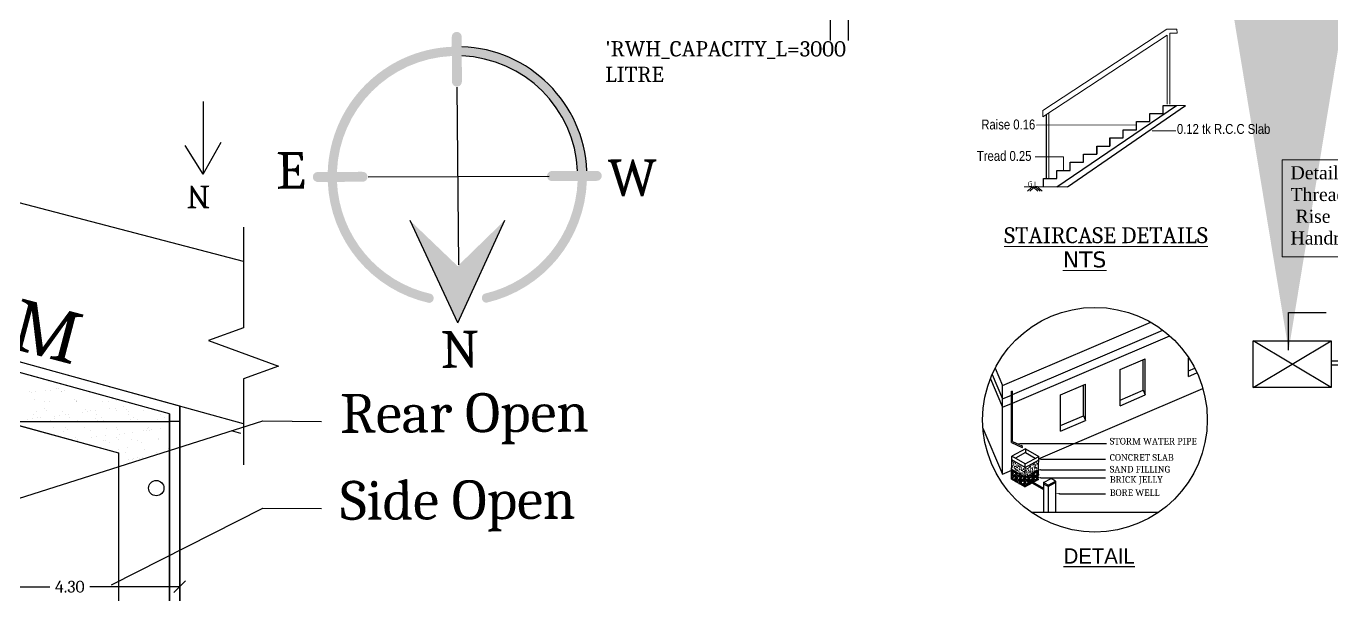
# Model space of a CAD drawing. Header units: metres. Extents: x 54 to 230, y 9 to 104.
# Drawn here: x 77.77 to 103.3, y 71.21 to 82.33 of the extents above; entities that cross this region are included whole.
import ezdxf
from ezdxf import colors
from ezdxf.entities.mleader import LeaderData, LeaderLine
from ezdxf.math import Vec2, Vec3

# ---------------------------------------------------------------- set-up
doc = ezdxf.new("R2010")
doc.units = ezdxf.units.M
doc.header["$MEASUREMENT"] = 0
for name, color, linetype in [('AS_AT_SITE', 7, 'Continuous'), ('FMB_OR_PLR', 7, 'Continuous'), ('NORTH_DIRECTION', 7, 'Continuous'), ('PLOT_BOUNDARY', 70, 'Continuous'), ('RWH', 130, 'Continuous'), ('SUPER_IMPOSED', 7, 'Continuous'), ('TWO_WHEELER_DRIVE_WAY', 7, 'Continuous')]:
    doc.layers.add(name, color=color, linetype=linetype)
doc.styles.add('DGDG', font='ARIALNB.TTF', dxfattribs={"height": 12})
doc.styles.add('DIMTEXT', font='isocp.shx')
doc.styles.get("Standard").update_dxf_attribs({"font": 'Cambria.ttf'})
doc.styles.add('STYLE 3', font='ARIALN.TTF')
doc.dimstyles.new('Copy of COPY STANDARD', dxfattribs={"dimtxt": 12, "dimasz": 8, "dimexe": 0.18, "dimexo": 0.0625, "dimgap": 2, "dimtad": 0, "dimdec": 3, "dimzin": 0, "dimdsep": 46, "dimlunit": 4, "dimtxsty": 'DGDG', "dimblk": 'OBLIQUE', "dimcen": 0.09, "dimdle": 3, "dimse1": 1, "dimse2": 1, "dimclrd": 256, "dimclrt": 256, "dimadec": 0, "dimazin": 0, "dimtfac": 1, "dimtdec": 3, "dimtix": 1, "dimtofl": 0, "dimtmove": 0, "dimatfit": 0, "dimfxl": 0, "dimtolj": 1, "dimtzin": 0, "dimarcsym": 0})
doc.dimstyles.get("Standard").update_dxf_attribs({"dimtxt": 0.23, "dimasz": 0.23, "dimexe": 0.18, "dimexo": 0.0625, "dimgap": 0.09, "dimtad": 0, "dimzin": 0, "dimdsep": 46, "dimtxsty": 'Standard', "dimblk": 'OBLIQUE', "dimcen": 0.09, "dimse1": 1, "dimse2": 1, "dimadec": 0, "dimazin": 0, "dimtfac": 1, "dimtofl": 0, "dimtmove": 0, "dimatfit": 3, "dimldrblk": 'OBLIQUE', "dimfxl": 0, "dimtolj": 1, "dimtzin": 0, "dimarcsym": 0})

# ---------------------------------------------------------------- blocks, each defined once
blk = doc.blocks.new('_Oblique')
at = {"color": 0, "linetype": 'ByBlock', "lineweight": -2}
blk.add_line((-0.5, -0.5), (0.5, 0.5), dxfattribs=at)
blk = doc.blocks.new('*D259')
at = {"color": 0, "lineweight": -2}
for p, q in [((76.47082667460431, 71.36928592016886), (78.22971154064375, 71.36928592016886)), ((80.77082667460495, 71.36928592016886), (79.01194180856555, 71.36928592016886))]:
    blk.add_line(p, q, dxfattribs=at)
at = {"color": 0, "lineweight": -2, "xscale": 0.23, "yscale": 0.23, "zscale": 0.23, "rotation": 180}
blk.add_blockref('_Oblique', (76.47082667460431, 71.36928592016886), dxfattribs=at)
at = {"color": 0, "lineweight": -2, "xscale": 0.23, "yscale": 0.23, "zscale": 0.23}
blk.add_blockref('_Oblique', (80.77082667460495, 71.36928592016886), dxfattribs=at)
at = {"color": 0, "insert": (78.62082667460464, 71.36928592016886), "char_height": 0.23, "attachment_point": 5}
blk.add_mtext('\\A1;4.30', dxfattribs=at)
blk = doc.blocks.new('R.W.H 02')
h = blk.add_hatch()
h.set_pattern_fill('AR-SAND', color=256, scale=0.0025, angle=-0.8907846547167598)
h.set_pattern_definition([(36.60921534528324, (34.55807529171577, 3.502941469845326), (-0.0020974292330906, 0.1224007096430089), [0, -0.09652000000000001, 0, -0.10795, 0, -0.1031875]), (6.60921534528324, (34.55807529171577, 3.502941469845326), (0.1151532692474223, 0.1774374890267856), [0, -0.0520699999999999, 0, -0.0869949999999998, 0, -0.0333374999999999]), (326.6092153452834, (34.47997973102649, 3.504155729136805), (0.1977297796869564, -0.0027150377433279), [0, -0.03175, 0, -0.1142999999999999, 0, -0.1492249999999998]), (316.6092153452832, (34.47997973102649, 3.504155729136805), (0.1917324859991366, 0.0527579379581014), [0, -0.015875, 0, -0.07493, 0, -0.085725])])
h.paths.add_polyline_path([(114.8114064536199, 15.29850955960434), (114.2062790901755, 14.97340540814507), (114.1995155048531, 14.5384027758923), (114.8046428682974, 14.86350692735159)])
h.paths.add_polyline_path([(114.2062790901755, 14.97340540814507), (113.611551478559, 15.31716535820592), (113.6047878932364, 14.88216272595317), (114.1995155048531, 14.5384027758923)])
h = blk.add_hatch()
h.set_pattern_fill('GRAVEL', color=256, scale=0.0075, angle=-0.8907846547167598)
h.set_pattern_definition([(227.1220028452832, (34.69818032339323, 3.691286089356095), (-1.550470290697439, -1.690599931286129), [0.025629108, -2.537286272967373]), (184.0789563452832, (34.68074123463426, 3.672504936349521), (2.28868533478349, 0.1549376918200179), [0.0439803539999999, -4.35405366701429]), (131.6196624452832, (34.63687229769679, 3.669376566650145), (1.872192085417108, -2.124862829761245), [0.031011114, -3.070104209557498]), (266.3829043452832, (34.56184587454632, 3.622912349458331), (0.2497091382495533, 3.806577937764332), [0.0400503389999999, -3.964982806930341]), (291.9428695252832, (34.55931916708753, 3.582941800307517), (-0.916845590198898, 2.300531767599033), [0.0392725275, -3.887985580900797]), (356.3829043452832, (34.57399461974548, 3.546514245980002), (-3.806577937764332, 0.2497091382495535), [0.0400503389999999, -3.964982806930345]), (36.80345581528326, (34.6139651688963, 3.543987538521211), (-2.505816784954479, -1.866268868689489), [0.0529645245, -5.243483648568524]), (71.36454371528325, (34.65637357726507, 3.575717070894509), (1.398494218009127, 4.169762244084756), [0.050003964, -4.950394245142875]), (120.5387809652832, (34.67235213745534, 3.623099386574998), (-1.485314914181689, 2.499893568876384), [0.040185975, -3.978415927403398]), (174.3455736452832, (34.65193275939837, 3.657711019370446), (2.09228514213705, -0.2230546659276181), [0.0458784959999998, -2.248045271249989]), (221.5066531452833, (34.60627751700911, 3.662231344842988), (-2.318301415727229, -2.059707453945124), [0.059330844, -5.873757938413272]), (137.9232901752832, (34.75038846598406, 3.618075587737703), (-1.315569192787067, 1.16359312003325), [0.0202503405, -2.004792436825799]), (170.5784497452832, (34.73535762036274, 3.631645904790306), (2.47027748879949, -0.4194548585147488), [0.0385261484999999, -3.814097924777995]), (224.1092153452832, (34.6973510731454, 3.637952535714633), (-0.0029616080280006, -0.1904769772909453), [0.0269407005, -0.2424669831320999]), (202.3078058552832, (34.6843730776984, 3.661017085551502), (0.9583081025355524, 0.3661459143746579), [0.014508099, -1.436296677667043]), (290.9106248352833, (34.6709508410472, 3.65551008879474), (-0.1815921532469904, 0.5743925398881192), [0.0205174215, -1.005356474249997]), (30.07297187528324, (34.67827375933602, 3.636343926744527), (0.5773541479424346, 0.3720691304767236), [0.0333239744999999, -1.077472361468247]), (160.6742665252832, (34.70711185065218, 3.653042613496511), (0.3779923465641075, -0.1964001933271165), [0.0240965355, -0.5783173587621003]), (15.49875567928324, (34.56047419421845, 3.657227821450977), (1.913654596993286, 0.5418148515927979), [0.0337565999999999, -3.341912000440418]), (69.45539128528324, (34.5930033607593, 3.666248196950765), (-0.7944855975410188, -2.0834003180624), [0.0283199205, -2.803666175864997]), (292.3078058552832, (34.70770417225778, 3.691138008954693), (-0.3661459143749418, 0.9583081025362468), [0.0290160075, -1.421788769167044]), (342.7196750152832, (34.71871816577132, 3.664293535652285), (-1.895884948867261, 0.6010470120201366), [0.0337565999999999, -3.341912000440493]), (338.5531701252832, (34.55863799724109, 3.539132095530602), (-0.9464616703986258, 0.3957619947218718), [0.0325526399999999, -1.595080073482946]), (293.8843559452832, (34.58893661712596, 3.527229619608668), (-0.9198071992882803, 2.110054789842435), [0.027275409, -2.700269503553998]), (65.91062483528322, (34.7066473340027, 3.500631415583487), (0.3957619946624081, 0.9464616704235114), [0.0290160075, -1.421788769167048]), (16.46323998528323, (34.71849057776406, 3.527120495922535), (-2.488047136847273, -0.7234070049603873), [0.0319337055, -3.161428198514996]), (68.55317012528324, (34.61331361513014, 3.502082603517207), (-0.3957619947284488, -0.9464616703958808), [0.01627632, -1.611356393482948]), (100.4191478192831, (34.69521871536524, 3.500809112065168), (-0.1786305451789558, 0.7648695171917383), [0.009713595, -0.96164962233945]), (165.0729718772832, (34.69346202599373, 3.510362577009992), (0.5684693238447456, -0.1993618013749175), [0.0392725275, -0.746179094180175]), (185.1182213052832, (34.65551471093694, 3.52047874748014), (1.907731380928725, 0.1608608971107709), [0.0363950249999999, -3.60310236475027]), (302.7992828752832, (34.6780072146135, 3.619200998788342), (-0.1845537612616019, 0.3839155625970459), [0.027474291, -0.659383226976]), (352.2664419352832, (34.69288997983343, 3.596106832871193), (3.232185397912325, -0.4313012908886446), [0.047966757, -4.748700679877318]), (60.05461124528324, (34.74042037591531, 3.589652121545462), (-0.7826391653804994, -1.321492408912185), [0.019613118, -1.941704423858246]), (89.10921534528325, (34.75021076950238, 3.606646969100245), (-0.1875153692629271, 0.1934385853189277), [0.01143, -0.17907]), (119.3656525052832, (34.65179401963196, 3.526252288959431), (0.7411766528736791, -1.345185273200272), [0.026465022, -2.620045557989995]), (47.12200284528321, (34.63881602418496, 3.549316838796299), (1.55047029070332, 1.690599931280669), [0.051258216, -2.511657164967374]), (359.1092153452831, (34.67369420170293, 3.586879144809444), (0.1934385853189277, 0.1875153692629271), [0.04953, -0.14097]), (324.4140618452832, (34.72321821579857, 3.586109126722163), (1.884038517450824, -1.362954920296928), [0.030120717, -2.981948754310498]), (253.1638194452831, (34.74771367812387, 3.56858118972234), (-0.2023234093896741, -0.7589463011392719), [0.027737181, -1.359123752907896]), (206.7551907052832, (34.73967997390831, 3.542032877222728), (-3.648678648936678, -1.848499220122534), [0.0451608824999999, -4.470934831720339]), (174.5352940852832, (34.69935403179413, 3.521702347406609), (-2.473239096753969, 0.2289778816548906), [0.0477772095, -4.729938484217995])])
h.paths.add_polyline_path([(114.1995155048531, 14.5384027758923), (113.6047878932364, 14.88216272595317), (113.5980243079139, 14.4471600937004), (114.1927519195306, 14.10340014363954)])
h.paths.add_polyline_path([(114.8046428682974, 14.86350692735159), (114.1995155048531, 14.5384027758923), (114.1927519195306, 14.10340014363954), (114.7978792829749, 14.42850429509882)])
for p, q in [((113.1923321841699, 18.65696512027265), (119.8479598340181, 21.50357852262786)), ((113.6358901316306, 18.24925677734162), (120.3963980087848, 21.14072747586755)), ((113.6358901316306, 17.86781272596071), (120.7013005814633, 20.88969032154599)), ((112.8582401700375, 19.43810106412795), (113.1923321841699, 18.65696512027268)), ((118.4688548135158, 19.38202834182014), (119.5960321859635, 19.86412235068719)), ((118.4688548135158, 17.75059129930519), (118.4688548135158, 19.38202834182017)), ((119.5056395592953, 18.44417804181707), (119.5056395592953, 19.82546140447973)), ((119.5960321859635, 18.23268530817223), (119.5960321859635, 19.86412235068718)), ((121.5546365229998, 19.07038081174311), (121.5546365229998, 19.90352905362685)), ((121.5546365229998, 19.32053449159537), (121.8278902726518, 19.43740518012032)), ((112.6429624822415, 18.96257663998553), (113.1923321841699, 17.6781028947637)), ((112.7233925397989, 19.15596827985468), (113.1923321841699, 18.0595469461446)), ((121.5546365229998, 19.07038081174309), (121.9288579868186, 19.23043541371291)), ((113.1923321841699, 14.6781028947637), (113.1923321841699, 18.65696512027265)), ((113.1923321841699, 18.0595469461446), (113.5858901316306, 18.22787176639963)), ((113.5858901316306, 16.10227514370149), (113.5858901316306, 18.41084005106745)), ((113.5858901316306, 18.41084005106745), (113.6358901316306, 18.41084005106745)), ((113.6358901316306, 16.14999221799826), (113.6358901316306, 18.41084005106745)), ((114.8125345544172, 15.37106380308313), (122.1909817561617, 18.52682728596657)), ((115.7926020765168, 18.23739446053526), (116.9197794489628, 18.71948846940159)), ((115.7926020765168, 16.60595741802031), (115.7926020765168, 18.23739446053526)), ((116.8293868222979, 17.29954416053285), (116.8293868222979, 18.68082752319551)), ((116.9197794489628, 17.08805142688663), (116.9197794489628, 18.71948846940158)), ((118.4688548135158, 18.00074497915749), (119.5056395592953, 18.44417804181706)), ((118.4688548135158, 17.75059129930519), (119.5960321859634, 18.23268530817222)), ((119.5056395592953, 18.44417804181707), (119.596085326833, 18.23270803653378)), ((113.1923321841699, 17.6781028947637), (113.5858901316306, 17.84642771501873)), ((115.7926020765168, 16.8561110978726), (116.8293868222979, 17.29954416053284)), ((115.7926020765168, 16.6059574180203), (116.9197794489628, 17.08805142688664)), ((116.8293868222979, 17.29954416053285), (116.9198325898356, 17.08807415524956)), ((112.3094086538227, 16.7424542592251), (113.1923321841699, 14.6781028947637)), ((113.5858901316306, 16.10227514370149), (114.0681406280721, 15.88032504286502)), ((113.6358901316306, 16.14999221799826), (114.0681406280722, 15.95105402720378)), ((113.5980243079139, 14.4471600937004), (113.6142213148705, 15.48887692356885)), ((114.2062790901755, 14.97340540814507), (113.611551478559, 15.31716535820592)), ((114.2193486783148, 15.81398107502813), (113.6142213148705, 15.48887692356886)), ((114.2089489264871, 15.14511697350801), (113.6142213148705, 15.48887692356886)), ((114.2166788420033, 15.6422695096652), (113.7669004748421, 15.40062647179565)), ((114.2062790901755, 14.97340540814507), (114.8114064536199, 15.29850955960434)), ((114.2089489264871, 15.14511697350801), (114.8140762899314, 15.47022112496728)), ((114.2193486783148, 15.81398107502813), (114.2166788420033, 15.6422695096652)), ((114.2166788420033, 15.6422695096652), (114.6587272936483, 15.38676001137756)), ((114.2193486783148, 15.81398107502813), (114.8140762899314, 15.47022112496729)), ((114.7978792829749, 14.42850429509882), (114.8140762899314, 15.47022112496729)), ((113.1923321841587, 14.67810289475892), (113.6043550644087, 14.85432517080881)), ((114.1995155048531, 14.5384027758923), (113.6047878932364, 14.88216272595317)), ((114.1927519195306, 14.10340014363954), (114.2089489264871, 15.14511697350801)), ((114.1995155048531, 14.5384027758923), (114.8046428682974, 14.86350692735159)), ((114.1927519195306, 14.10340014363954), (113.5980243079139, 14.4471600937004)), ((114.1927519195306, 14.10340014363954), (113.5980243079139, 14.4471600937004)), ((114.1927519195306, 14.10340014363954), (114.7978792829749, 14.42850429509881)), ((114.3327625762768, 14.4471600937004), (115.0354989641902, 14.04096972873921)), ((114.3327625762768, 14.4471600937004), (114.3327625762768, 14.38940850572426)), ((114.3327625762768, 14.38940850572426), (115.0354989641902, 13.98321814076308)), ((115.0354989641902, 14.29780005004291), (115.3702671358416, 14.47765396007075)), ((115.2390711774857, 14.18013278101195), (115.0354989641902, 14.2978000500429)), ((115.0354989641902, 14.2978000500429), (115.0354989641902, 14.23191357406276)), ((115.0354989641902, 14.23191357406275), (115.0354989641902, 12.96532707165716)), ((115.2390711774857, 14.11424630503177), (115.0354989641902, 14.23191357406274)), ((115.2390711774857, 14.18013278101196), (115.5738393491371, 14.3599866910398)), ((115.2390711774857, 14.11424630503177), (115.5738393491371, 14.29410021505961)), ((115.2390711774857, 14.18013278101197), (115.2390711774857, 12.96532707165716)), ((115.2390711774857, 14.18013278101196), (115.2390711774857, 14.11424630503176)), ((115.5738393491371, 14.3599866910398), (115.3702671358416, 14.47765396007075)), ((115.5738393491371, 14.35998669103979), (115.5738393491371, 12.96532707165716)), ((115.5738393491371, 14.3599866910398), (115.5738393491371, 14.29410021505962)), ((114.4780948651285, 12.96532707165715), (120.2076761527999, 12.96532707165716))]:
    blk.add_line(p, q)
blk.add_circle((117.3428855089642, 17.12133665913366), 5.047716426682995)
for centre, start, end in [((114.1116273356297, 15.9156895350344), 140.8811171536785, 219.1188828463038), ((114.0246539205146, 15.9156895350344), 320.8811171536963, 39.1188828463215)]:
    blk.add_arc(centre, 0.0560512358524995, start, end)
at = {"char_height": 0.3, "attachment_point": 1}
for s, insert in [('STORM WATER PIPE', (118.0072573196822, 16.30473293198411)), ('CONCRET SLAB', (118.0072573196822, 15.57781026394278)), ('SAND FILLING', (118.0072573196822, 15.04653559533972)), ('BRICK JELLY', (118.0072573196822, 14.586118277389)), ('BORE WELL', (118.0072573196822, 13.9939473104605))]:
    blk.add_mtext_dynamic_manual_height_columns(s, width=4.588442925479738, gutter_width=12.5, heights=[0], dxfattribs=dict(at, insert=insert))
ml = blk.add_multileader_mtext('Standard')
ml.set_content('', color=256)
ml.set_leader_properties()
ml.build(insert=Vec2(0, 0))
ml.multileader.update_dxf_attribs({"text_right_attachment_type": 6, "arrow_head_size": 0.18})
ctx = ml.context
ctx.base_point, ctx.char_height, ctx.arrow_head_size, ctx.landing_gap_size, ctx.plane_origin = Vec3(117.8628614748973, 16.05052312260102), 0.18, 0.18, 0.09, Vec3(113.8520153798514, 16.05052312260102)
ctx.right_attachment = 6
notes = []
notes.append((ctx, [(0, (1, 1, 0), (114.5135707334612, 16.05052312260102), (1, 0), 3.349290741436107, [(0, [(113.8520153798514, 16.05052312260102)], 0, [])])]))
ctx.mtext.insert, ctx.mtext.flow_direction = Vec3(117.9528614748973, 16.14052312260102), 5
ml = blk.add_multileader_mtext('Standard')
ml.set_content('', color=256)
ml.set_leader_properties()
ml.build(insert=Vec2(0, 0))
ml.multileader.update_dxf_attribs({"text_right_attachment_type": 6, "arrow_head_size": 0.18})
ctx = ml.context
ctx.base_point, ctx.char_height, ctx.arrow_head_size, ctx.landing_gap_size, ctx.plane_origin = Vec3(117.820747090148, 15.35485221738258), 0.18, 0.18, 0.09, Vec3(114.7231533848044, 15.35485221738258)
ctx.right_attachment = 6
notes.append((ctx, [(0, (1, 1, 0), (115.3847087384143, 15.35485221738258), (1, 0), 2.436038351733711, [(0, [(114.7231533848044, 15.35485221738258)], 0, [])])]))
ctx.mtext.insert, ctx.mtext.flow_direction = Vec3(117.910747090148, 15.44485221738258), 5
ml = blk.add_multileader_mtext('Standard')
ml.set_content('', color=256)
ml.set_leader_properties()
ml.build(insert=Vec2(0, 0))
ml.multileader.update_dxf_attribs({"text_right_attachment_type": 6, "arrow_head_size": 0.18})
ctx = ml.context
ctx.base_point, ctx.char_height, ctx.arrow_head_size, ctx.landing_gap_size, ctx.plane_origin = Vec3(117.820747090148, 14.87441061565641), 0.18, 0.18, 0.09, Vec3(114.7231533848044, 14.87441061565641)
ctx.right_attachment = 6
notes.append((ctx, [(0, (1, 1, 0), (115.3847087384143, 14.87441061565641), (1, 0), 2.436038351733711, [(0, [(114.7231533848044, 14.87441061565641)], 0, [])])]))
ctx.mtext.insert, ctx.mtext.flow_direction = Vec3(117.910747090148, 14.96441061565641), 5
ml = blk.add_multileader_mtext('Standard')
ml.set_content('', color=256)
ml.set_leader_properties()
ml.build(insert=Vec2(0, 0))
ml.multileader.update_dxf_attribs({"text_right_attachment_type": 6, "arrow_head_size": 0.18})
ctx = ml.context
ctx.base_point, ctx.char_height, ctx.arrow_head_size, ctx.landing_gap_size, ctx.plane_origin = Vec3(117.820747090148, 14.51563343249904), 0.18, 0.18, 0.09, Vec3(114.7231533848044, 14.51563343249904)
ctx.right_attachment = 6
notes.append((ctx, [(0, (1, 1, 0), (115.3847087384143, 14.51563343249904), (1, 0), 2.436038351733711, [(0, [(114.7231533848044, 14.51563343249904)], 0, [])])]))
ctx.mtext.insert, ctx.mtext.flow_direction = Vec3(117.910747090148, 14.60563343249904), 5
ml = blk.add_multileader_mtext('Standard')
ml.set_content('', color=256)
ml.set_leader_properties()
ml.build(insert=Vec2(0, 0))
ml.multileader.update_dxf_attribs({"text_right_attachment_type": 6, "arrow_head_size": 0.18})
ctx = ml.context
ctx.base_point, ctx.char_height, ctx.arrow_head_size, ctx.landing_gap_size, ctx.plane_origin = Vec3(117.820747090148, 13.79730097643551), 0.18, 0.18, 0.09, Vec3(115.4977587342105, 13.79730097643551)
ctx.right_attachment = 6
notes.append((ctx, [(0, (1, 1, 0), (116.1593140878204, 13.79730097643551), (1, 0), 1.661433002327666, [(0, [(115.5738393491371, 13.79730097643551)], 0, [])])]))
ctx.mtext.insert, ctx.mtext.flow_direction = Vec3(117.910747090148, 13.88730097643551), 5
for ctx, leaders in notes:
    for number, flags, end, landing, length, lines in leaders:
        leader = LeaderData()
        leader.index, (leader.has_last_leader_line, leader.has_dogleg_vector, leader.attachment_direction) = number, flags
        leader.last_leader_point, leader.dogleg_vector, leader.dogleg_length = Vec3(end), Vec3(landing), length
        for number, points, colour, breaks in lines:
            line = LeaderLine()
            line.index, line.vertices, line.color, line.breaks = number, Vec3.list(points), colors.encode_raw_color(colour), breaks
            leader.lines.append(line)
        ctx.leaders.append(leader)

msp = doc.modelspace()

# ---------------------------------------------------------------- hatches: boundary and pattern name
h = msp.add_hatch(color=0)
h.paths.add_polyline_path([(88.73174703249245, 79.49838425965308), (88.5515174759526, 79.49764555036163, 0.3903536568942784), (86.2864339557803, 81.7461426854903), (86.2857559911329, 81.92637598026123, -0.3920293887013546)])
h.paths.add_polyline_path([(88.92173339183321, 79.30443447039929), (88.55218443015889, 79.30304437685217, 0.0001325426734205), (88.55223140880575, 79.30429231566548, -0.0001325426734205), (88.55218443015889, 79.30304437685217), (88.0585926325423, 79.30118768438807, -1.074962700125491), (88.05776365178578, 79.49562179496533), (88.92106794995796, 79.49916023182693, -1.048358915853204)])
h.paths.add_polyline_path([(86.2864339557803, 81.7461426854903, 1.7590206479e-06), (86.28641739380922, 81.74614330509768, -1.7590206479e-06), (86.2864339557803, 81.7461426854903), (86.28829087133913, 81.25249158326196, -1.03660670113766), (86.09362756804904, 81.24472527086672, -0.0181411121389443), (86.09385625123586, 81.25179224997586), (86.09031848934143, 82.11493186573497, -0.9231368740137404), (86.28296192299653, 82.14042014786318, -0.063636239794814), (86.28504346585696, 82.11579702526805), (86.2857559911329, 81.92637598026123, 1.6338953597e-06), (86.28573942935286, 81.92637655135977, -1.6338953597e-06), (86.2857559911329, 81.92637598026123)])
h.paths.add_polyline_path([(84.338909853537, 79.28656875788542), (83.47577023782631, 79.2830309960137, -1.048358915858053), (83.47490507828915, 79.47775597251946), (83.66422624658735, 79.47846812208999, 4.86969690771e-05), (83.66420950606089, 79.47797450104744, -4.86969690771e-05), (83.66422624658735, 79.47846812208999), (84.33821052025954, 79.48100337799755, -1.07496270012489)])
h.paths.add_polyline_path([(85.2745040478897, 78.52876012053079), (86.20524685321884, 77.63698101351643), (87.12898385790348, 78.53604851194822), (86.20962183902706, 76.5279317327257)])
h.paths.add_polyline_path([(85.68781896217413, 77.09276280087019, -0.7595699658596134), (85.64878472596756, 76.9169511539563, -0.3396013805307491), (83.66508222089763, 79.2838069315636), (83.84531870988307, 79.28454566927084, 0.3387762357772554)])
h.paths.add_polyline_path([(83.84445604191481, 79.47914607359562), (83.66422624658735, 79.47846812208999, -0.3920318088361096), (86.09107851564026, 81.92561168455754), (86.09181723905253, 81.74537869085646, 0.3903562594045483)])
edge = h.paths.add_edge_path()
edge.add_line((88.55218443015889, 79.30304437685217), (88.73242115801216, 79.30372235443369))
edge.add_arc((86.19836451325209, 79.39227888898185), 2.535603545198439, -77.03170786596053, -2.0014752531424733, ccw=False)
edge.add_arc((86.77161312156548, 77.01472454220001), 0.093472848566537, -241.47013312367267, -92.59328260832802, ccw=False)
edge.add_arc((86.19836451325209, 79.39227888898185), 2.355510772470787, -77.03170786596661, -2.171072493921192)

# ---------------------------------------------------------------- linework, layer by layer
at = {"color": 0}
for p, q in [((93.84396518300429, 84.94701687114517), (93.84396518300429, 82.04772430194825)), ((93.4917487433934, 82.78072936924056), (93.49174874339295, 82.04772430194825)), ((86.18914500471264, 81.13718994579365), (86.22095514477819, 77.66162027853677)), ((97.92336265451631, 79.18968009579787), (100.2633626545182, 80.77968009579484)), ((98.13487077854624, 79.18968009579834), (100.4426422071126, 80.77968009579484)), ((100.003362654518, 80.62068009579475), (100.003362654518, 80.77968009579484)), ((100.003362654518, 80.77968009579484), (100.2633626545182, 80.77968009579484)), ((99.48336265451763, 80.30268009579544), (99.48336265451763, 80.46168009579554)), ((99.48336265451763, 80.46168009579554), (99.74336265451784, 80.46168009579554)), ((99.74336265451784, 80.46168009579507), (99.74336265451784, 80.62068009579518)), ((99.74336265451784, 80.62068009579518), (100.003362654518, 80.62068009579518)), ((99.2233626545174, 80.14368009579579), (99.2233626545174, 80.30268009579589)), ((99.2233626545174, 80.30268009579589), (99.48336265451763, 80.30268009579589)), ((98.70336265451695, 79.82568009579649), (98.70336265451695, 79.98468009579659)), ((98.70336265451695, 79.98468009579659), (98.96336265451721, 79.98468009579659)), ((98.963362654519, 80.14368009579579), (98.96336265451721, 79.98468009579614)), ((98.96336265451721, 79.98468009579614), (98.96336265451721, 80.14368009579626)), ((98.96336265451721, 80.14368009579626), (99.2233626545174, 80.14368009579626)), ((98.44336265451678, 79.82568009579694), (98.70336265451695, 79.82568009579694)), ((98.44336265451678, 79.66668009579685), (98.44336265451678, 79.82568009579694)), ((98.44336265451678, 79.82568009579694), (98.70336265451695, 79.82568009579694)), ((97.92336265451631, 79.34868009579753), (97.92336265451631, 79.50768009579764)), ((97.92336265451631, 79.50768009579764), (98.1833626545165, 79.50768009579764)), ((98.1833626545165, 79.50768009579718), (98.1833626545165, 79.6666800957973)), ((98.1833626545165, 79.6666800957973), (98.44336265451678, 79.6666800957973)), ((84.4561709593577, 79.38354206643325), (87.99288970713728, 79.39838819838549)), ((97.66336265451609, 79.18968009579787), (97.66336265451609, 79.34868009579799)), ((97.66336265451609, 79.34868009579799), (97.92336265451631, 79.34868009579799)), ((86.20962183902706, 76.5279317327257), (85.2745040478897, 78.52876012053079)), ((86.20962183902706, 76.5279317327257), (87.12898385790348, 78.53604851194822))]:
    msp.add_line(p, q, dxfattribs=at)
at = {"color": 0, "lineweight": 0}
for p, q in [((97.65013402699041, 80.67796065733586), (100.0777053688769, 82.27340147722401)), ((100.0777053688769, 82.27340147722401), (100.2688731752139, 82.27340147722401)), ((100.2688731752139, 82.27340147722401), (100.2772332824614, 82.18871514483038)), ((97.65013402699041, 80.55669541831998), (100.0811993754749, 82.15443255826034)), ((100.0811993754749, 80.80188482020725), (100.0811993754749, 82.15443255826034)), ((100.1333626545172, 82.18871514483038), (100.2772332824614, 82.18871514483038)), ((100.1333626545172, 80.80188482020725), (100.1333626545172, 82.18871514483038)), ((100.2633626545182, 80.77968009579484), (100.4426422071108, 80.77968009579439)), ((97.65013402699041, 80.55669541831998), (97.65013402699041, 80.67796065733586)), ((97.76763329081659, 79.34868009579799), (97.76763329081659, 80.63391791579346)), ((99.4833626545158, 80.39883363910523), (97.52665383879575, 80.39382024980472)), ((99.78635620731876, 80.28228234757255), (100.2506124704348, 80.28228234757255)), ((98.05679322058569, 79.77282629205996), (97.50106479607784, 79.77282629205996)), ((98.05679322058386, 79.50768009579764), (98.05679322058569, 79.77282629205996)), ((97.66336265451609, 79.18968009579787), (97.2876536221218, 79.18968009579787)), ((97.42735766026527, 79.17706511630098), (97.34996612048126, 79.10031592299941)), ((97.47275670857634, 79.17706511630098), (97.39536516879231, 79.10031592299941)), ((97.42724802811136, 79.17706511630098), (97.5157609130918, 79.17706511630098)), ((97.47275670857634, 79.17706511630098), (97.55014824836037, 79.10031592299941)), ((97.51815575688559, 79.17706511630098), (97.5955472966696, 79.10031592299941)), ((97.55841782338464, 79.17706511630098), (97.6358093631705, 79.10031592299941)), ((98.13487077854624, 79.18968009579834), (97.66336265451609, 79.18968009579787))]:
    msp.add_line(p, q, dxfattribs=at)
at = {"color": 193}
msp.add_line((97.71547001177423, 80.5996353292233), (97.71547001177423, 79.34868009579799), dxfattribs=at)
at = {"color": 0, "lineweight": 25, "ltscale": 0.25}
for p, q in [((82.01664900129394, 77.7255706557929), (72.85082667460578, 80.12938495980623)), ((80.57082667460536, 74.7469973822723), (72.8238039158587, 76.87938495980623)), ((82.01664900129394, 74.55646921836923), (72.85082667460578, 77.07938495980622)), ((80.7708266746054, 28.50260206990193), (80.7708266746054, 74.8993849598062)), ((80.7708266746054, 74.8993849598062), (80.7708266746054, 70.3993849598062)), ((80.7708266746054, 74.8993849598062), (80.7708266746054, 70.3993849598062)), ((80.56760956450945, 28.502602069902), (80.57082667460536, 74.7469973822723)), ((80.57082667460512, 74.74699738227233), (80.57082667460536, 70.3993849598062)), ((80.77082667460654, 74.5993849598126), (80.57082667460512, 74.5993849598126)), ((81.96357243563673, 74.36364059451367), (81.7795726485961, 74.41428700054249))]:
    msp.add_line(p, q, dxfattribs=at)
at = {"color": 192}
msp.add_line((98.70336265451695, 79.98468009579659), (98.70336265451695, 79.82568009579694), dxfattribs=at)
at = {"color": 190}
msp.add_line((98.1833626545165, 79.66668009579685), (98.44336265451678, 79.66668009579685), dxfattribs=at)
at = {"color": 0, "lineweight": 30, "ltscale": 0.5}
for p, q in [((103.2866199221201, 75.26177836421488), (101.762619922117, 76.17617836421488)), ((101.762619922117, 75.26177836421488), (103.2866199221201, 76.17617836421488)), ((104.1168217493908, 75.77607871570075), (103.2866199221201, 75.77607871570075)), ((104.1168217493908, 75.69987871570076), (103.2866199221201, 75.69987871570076))]:
    msp.add_line(p, q, dxfattribs=at)
at = {"color": 0, "linetype": 'Continuous', "lineweight": 25, "ltscale": 0.25}
for p, q in [((78.2125528632032, 75.38008199965701), (78.2125528632032, 75.38008199965701)), ((77.82787756111502, 75.18042517473512), (77.82787756111502, 75.18042517473512)), ((77.86772318706977, 75.16374776585002), (77.86772318706977, 75.16374776585002)), ((77.95471302760852, 75.18223453522918), (77.95471302760852, 75.18223453522918)), ((78.13937907908624, 75.19951194251831), (78.13937907908624, 75.19951194251831)), ((78.24348078953044, 75.21321719270142), (78.24348078953044, 75.21321719270142)), ((78.36636678888388, 75.23528694627724), (78.36636678888388, 75.23528694627724)), ((78.4060777467958, 75.23462348822552), (78.4060777467958, 75.23462348822552)), ((78.45070593346513, 75.18155698544257), (78.45070593346513, 75.18155698544257)), ((78.46633095027373, 75.17978072027313), (78.46633095027373, 75.17978072027313)), ((78.52154250251556, 75.21385112215337), (78.52154250251556, 75.21385112215337)), ((77.92031718160119, 75.03831600916621), (77.92031718160119, 75.03831600916621)), ((78.11938206253994, 74.85590665310997), (78.11938206253994, 74.85590665310997)), ((78.13149848160768, 74.98699731573026), (78.13149848160768, 74.98699731573026)), ((78.2251515348251, 74.99471724585447), (78.2251515348251, 74.99471724585447)), ((78.72060738345434, 75.03144176609716), (78.72060738345434, 75.03144176609716)), ((78.74866975759464, 75.00139485233362), (78.74866975759464, 75.00139485233362)), ((78.75432685395782, 74.9881291264377), (78.75432685395782, 74.9881291264377)), ((78.75747125029493, 74.99766225571638), (78.75747125029493, 74.99766225571638)), ((78.93146870178207, 74.83822296671906), (78.93146870178207, 74.83822296671906)), ((79.26028768025985, 74.99894103737742), (79.26028768025985, 74.99894103737742)), ((79.37715522630813, 74.98926093714499), (79.37715522630813, 74.98926093714499)), ((79.40048741721084, 74.84770989659887), (79.40048741721084, 74.84770989659887)), ((79.50458912765502, 74.861415146782), (79.50458912765502, 74.861415146782)), ((79.53269402269646, 75.01375807970584), (79.53269402269646, 75.01375807970584)), ((79.66718608492037, 74.88282144230607), (79.66718608492037, 74.88282144230607)), ((79.73175890363521, 74.8313487236496), (79.73175890363521, 74.8313487236496)), ((79.93884197693687, 74.91858561897436), (79.93884197693687, 74.91858561897436)), ((77.78542373803275, 74.6350827294724), (77.78542373803275, 74.6350827294724)), ((77.88952544847693, 74.64878797965551), (77.88952544847693, 74.64878797965551)), ((77.9050640887895, 74.73333468909988), (77.9050640887895, 74.73333468909988)), ((77.96731169923035, 74.79686978142662), (77.96731169923035, 74.79686978142662)), ((77.98940323337074, 74.67960472826519), (77.98940323337074, 74.67960472826519)), ((78.05212240574228, 74.6701942751796), (78.05212240574228, 74.6701942751796)), ((78.15624592938052, 74.82212714272919), (78.15624592938052, 74.82212714272919)), ((78.23775020644693, 74.60935249205201), (78.23775020644693, 74.60935249205201)), ((78.32377829775878, 74.70595845184789), (78.32377829775878, 74.70595845184789)), ((78.33024338086766, 74.66268785373187), (78.33024338086766, 74.66268785373187)), ((78.42788000820295, 74.719663702031), (78.42788000820295, 74.719663702031)), ((78.47892962189557, 74.79441596647067), (78.47892962189557, 74.79441596647067)), ((78.52789246113984, 74.73446649980727), (78.52789246113984, 74.73446649980727)), ((78.59047696546831, 74.74106999755509), (78.59047696546831, 74.74106999755509)), ((78.61223160572108, 74.68073653897258), (78.61223160572108, 74.68073653897258)), ((78.76126842921649, 74.61603009853093), (78.76126842921649, 74.61603009853093)), ((78.86213285748481, 74.77683417422338), (78.86213285748481, 74.77683417422338)), ((78.96623456792898, 74.79053942440648), (78.96623456792898, 74.79053942440648)), ((79.0191082648112, 74.81387756295877), (79.0191082648112, 74.81387756295877)), ((79.12883152519434, 74.81194571993056), (79.12883152519434, 74.81194571993056)), ((79.13053358272082, 74.65581361066282), (79.13053358272082, 74.65581361066282)), ((79.15072083348996, 74.7355983105147), (79.15072083348996, 74.7355983105147)), ((79.16739744956139, 74.62203410028204), (79.16739744956139, 74.62203410028204)), ((79.23505997807118, 74.68186834968003), (79.23505997807118, 74.68186834968003)), ((79.27288635188168, 74.61357628357484), (79.27288635188168, 74.61357628357484)), ((79.54262648758076, 74.8205551694378), (79.54262648758076, 74.8205551694378)), ((79.7686227704758, 74.79756921326882), (79.7686227704758, 74.79756921326882)), ((79.7735492058403, 74.73673012122198), (79.7735492058403, 74.73673012122198)), ((79.81306499479687, 74.6330378800628), (79.81306499479687, 74.6330378800628)), ((79.85788835042153, 74.68300016038732), (79.85788835042153, 74.68300016038732)), ((79.94262022196294, 74.63812992427151), (79.94262022196294, 74.63812992427151)), ((80.05424441024552, 74.81810135448146), (80.05424441024552, 74.81810135448146)), ((80.33658321756666, 74.63971548654177), (80.33658321756666, 74.63971548654177)), ((80.39637757819018, 74.73786193192956), (80.39637757819018, 74.73786193192956)), ((80.48071672277142, 74.68413197109487), (80.48071672277142, 74.68413197109487)), ((78.29302415386341, 74.48617686926033), (78.29302415386341, 74.48617686926033)), ((78.49152829351742, 74.40905121266798), (78.49152829351742, 74.40905121266798)), ((78.5293082618064, 74.48027849767564), (78.5293082618064, 74.48027849767564)), ((78.56617212864698, 74.44649898729486), (78.56617212864698, 74.44649898729486)), ((78.91585252621375, 74.48730867996768), (78.91585252621375, 74.48730867996768)), ((79.03170693643305, 74.42851280915619), (79.03170693643305, 74.42851280915619)), ((79.31323074386664, 74.31839222926007), (79.31323074386664, 74.31839222926007)), ((79.34139490104853, 74.46259481128473), (79.34139490104853, 74.46259481128473)), ((79.53868089856387, 74.48844049067517), (79.53868089856387, 74.48844049067517)), ((79.55522515920215, 74.43519041563496), (79.55522515920215, 74.43519041563496)), ((79.58488663588314, 74.35415640592836), (79.58488663588314, 74.35415640592836)), ((79.68898834632732, 74.36786165611147), (79.68898834632732, 74.36786165611147)), ((79.85158530359267, 74.38926795163556), (79.85158530359267, 74.38926795163556)), ((80.06684308186759, 74.43273660067885), (80.06684308186759, 74.43273660067885)), ((80.12324119560917, 74.42503212830384), (80.12324119560917, 74.42503212830384)), ((80.14168510290169, 74.45572056821527), (80.14168510290169, 74.45572056821527)), ((80.1615092709142, 74.48957230138245), (80.1615092709142, 74.48957230138245)), ((80.17854896974227, 74.42194105783449), (80.17854896974227, 74.42194105783449)), ((80.22734290605332, 74.43873737848696), (80.22734290605332, 74.43873737848696)), ((80.3899398633187, 74.46014367401105), (80.3899398633187, 74.46014367401105)), ((78.68941813339556, 74.23364605333734), (78.68941813339556, 74.23364605333734)), ((78.74016958013412, 74.28705969829755), (78.74016958013412, 74.28705969829755)), ((78.77386710083833, 74.23066534472835), (78.77386710083833, 74.23066534472835)), ((78.77487618414061, 74.24751650688458), (78.77487618414061, 74.24751650688458)), ((79.04653207615709, 74.28328068355287), (79.04653207615709, 74.28328068355287)), ((79.15063378660129, 74.29698593373598), (79.15063378660129, 74.29698593373598)), ((79.2854850235031, 74.22821152977201), (79.2854850235031, 74.22821152977201)), ((79.3122465057459, 74.23477786404473), (79.3122465057459, 74.23477786404473)), ((79.39658565032714, 74.18104790321004), (79.39658565032714, 74.18104790321004)), ((79.54045978198728, 74.28018545522848), (79.54045978198728, 74.28018545522848)), ((79.57732364882786, 74.24640594484771), (79.57732364882786, 74.24640594484771)), ((79.75132110031498, 74.0869666558504), (79.75132110031498, 74.0869666558504)), ((79.82566366641893, 74.24767312626021), (79.82566366641893, 74.24767312626021)), ((79.93507487809602, 74.2359096747522), (79.93507487809602, 74.2359096747522)), ((80.01941402267725, 74.18217971391745), (80.01941402267725, 74.18217971391745)), ((80.34918188918829, 74.25435073273907), (80.34918188918829, 74.25435073273907)), ((80.3525464212294, 74.26250176883718), (80.3525464212294, 74.26250176883718)), ((80.55161130216815, 74.08009241278093), (80.55161130216815, 74.08009241278093)), ((80.55790325044636, 74.23704148545946), (80.55790325044636, 74.23704148545946)), ((79.56782383082424, 74.04982566183234), (79.56782383082424, 74.04982566183234)), ((79.70020657081982, 73.98762004420519), (79.70020657081982, 73.98762004420519)), ((79.7692858545552, 73.8606029152579), (79.7692858545552, 73.8606029152579)), ((79.83826233804056, 73.86230837245746), (79.83826233804056, 73.86230837245746)), ((79.87338756499939, 73.87430816544102), (79.87338756499939, 73.87430816544102)), ((79.95038598125375, 73.90455729979416), (79.95038598125375, 73.90455729979416)), ((79.98724984809431, 73.87077778941338), (79.98724984809431, 73.87077778941338)), ((80.03598452226474, 73.8957144609651), (80.03598452226474, 73.8957144609651)), ((80.07944175348919, 74.04737184687613), (80.07944175348919, 74.04737184687613)), ((80.32303494316996, 73.98875185491262), (80.32303494316996, 73.98875185491262))]:
    msp.add_line(p, q, dxfattribs=at)
at = {"color": 0, "lineweight": 25}
for p, q in [((76.20971701107605, 72.6493849598065), (82.39597116296004, 74.60960319304476)), ((82.39597116296004, 74.60960319304476), (83.54158359916943, 74.60010732094733)), ((79.43864555369514, 71.4022346551859), (82.39597116296004, 72.90752077194837)), ((82.39597116296004, 72.90752077194837), (83.54158359916943, 72.89802489985095))]:
    msp.add_line(p, q, dxfattribs=at)
at = {"color": 0, "lineweight": 0}
msp.add_lwpolyline([(102.3287277924035, 79.71650423590054), (105.4642687577696, 79.71650423590054), (105.4642687577696, 77.81593581703369), (102.3287277924035, 77.81593581703369)], close=True, dxfattribs=at)
at = {"color": 0, "linetype": 'Continuous', "lineweight": 25, "ltscale": 0.25}
msp.add_lwpolyline([(82.01664900129394, 78.39658981492816), (82.01664900129394, 76.43242074197158), (81.3297796464281, 76.18242074197471), (82.70351835615615, 75.68242074197471), (82.01664900129394, 75.43242074197158), (82.01664900129394, 73.75414544801905)], dxfattribs=at)
at = {"color": 0, "lineweight": 25, "ltscale": 0.25}
msp.add_lwpolyline([(77.54082667460538, 74.54382212086517), (79.57082667460558, 73.98505949460244), (79.57082667460539, 28.502602069902), (80.57082667460504, 28.50260206990193), (80.57082667460512, 74.74699738227235), (72.82380391585849, 76.87938495980623), (62.07082667460581, 76.87938495980623), (62.07082667460339, 28.50260206990186), (63.0708266746058, 28.50260206990189), (63.0708266746056, 75.8793849598063), (72.68869012212262, 75.87938495980623), (77.33896535145713, 74.59938495981254)], dxfattribs=at)
at = {"color": 0, "lineweight": 30, "ltscale": 0.5}
msp.add_lwpolyline([(103.2866199221201, 75.26177836421488), (101.762619922117, 75.26177836421488), (101.762619922117, 76.17617836421488), (103.2866199221201, 76.17617836421488)], close=True, dxfattribs=at)
at = {"lineweight": 25, "ltscale": 0.25}
msp.add_lwpolyline([(66.57082667460675, 28.50260206990196), (62.07082667460339, 28.50260206990194), (62.07082667460513, 74.59938495981223), (77.54082667460538, 74.59938495981223), (80.57082667460512, 74.59938495981227), (80.57082667460539, 28.50260206990193), (77.54082667460531, 28.50260206990193), (77.54082667460538, 71.19938495980625), (66.57082667460581, 71.19938495981712)], close=True, dxfattribs=at)
at = {"color": 0, "lineweight": 25, "ltscale": 0.25}
msp.add_circle((80.31150175224552, 73.29651772233976), 0.15, dxfattribs=at)
at = {"color": 0}
for radius, start, end in [(2.535603545198539, 2.398310888243643, 88.02524124424143), (2.355510772470775, 2.563809169554449, 87.85769001051789)]:
    msp.add_arc((86.19836451325209, 79.39227888898185), radius, start, end, dxfattribs=at)
at = {"layer": 'AS_AT_SITE', "color": 6}
msp.add_lwpolyline([(80.77082667460495, 74.89938495980626), (72.85082667460512, 77.07938495980622), (61.87082667460555, 77.07938495980622), (61.87082667460486, 28.50260206990196), (80.77082667460495, 28.50260206990198)], close=True, dxfattribs=at)
at = {"layer": 'FMB_OR_PLR', "color": 70}
msp.add_lwpolyline([(80.77082667460492, 74.89938495980626), (72.85082667460512, 77.07938495980622), (61.87082667460554, 77.07938495980622), (61.87082667460486, 28.50260206990196), (80.77082667460492, 28.50260206990198)], close=True, dxfattribs=at)
at = {"layer": 'NORTH_DIRECTION', "color": 7}
msp.add_line((81.22745798324267, 79.43780761772045), (80.87450221583326, 79.99634276822974), dxfattribs=at)
msp.add_lwpolyline([(81.22745798324267, 80.85684419280472), (81.22745798324267, 79.43780761772045), (81.58047172114566, 80.05966827050622)], dxfattribs=at)
at = {"layer": 'PLOT_BOUNDARY', "color": 70, "lineweight": 25, "ltscale": 0.25}
msp.add_lwpolyline([(80.77082667460495, 74.89938495980626), (72.85082667460512, 77.07938495980622), (61.87082667460555, 77.07938495980622), (61.87082667460486, 28.50260206990196), (80.77082667460495, 28.50260206990198)], close=True, dxfattribs=at)
at = {"layer": 'RWH', "color": 130, "lineweight": 25, "ltscale": 0.25}
msp.add_lwpolyline([(72.68869012212262, 75.87938495980623), (77.33896535145713, 74.59938495981254), (79.57082667460558, 73.98505949460244), (79.57082667460536, 28.50260206990201), (80.57082667460539, 28.502602069902), (80.57082667460512, 74.74699738227235), (72.82380391585849, 76.87938495980623), (62.07082667460581, 76.87938495980623), (62.07082667460579, 28.50260206990193), (63.07082667460581, 28.50260206990196), (63.0708266746056, 75.8793849598063)], close=True, dxfattribs=at)
at = {"layer": 'SUPER_IMPOSED', "color": 5}
msp.add_lwpolyline([(80.77082667460492, 74.89938495980626), (72.85082667460512, 77.07938495980622), (61.87082667460554, 77.07938495980622), (61.87082667460486, 28.50260206990196), (80.77082667460492, 28.50260206990198)], close=True, dxfattribs=at)
at = {"layer": 'TWO_WHEELER_DRIVE_WAY', "color": 6}
msp.add_lwpolyline([(66.57082667460536, 28.52760206990193), (62.07082667460339, 28.52760206990195), (62.07082667460513, 74.59938495981218), (77.54082667460538, 74.59938495981218), (80.57082667460512, 74.59938495981223), (80.57082667460504, 28.52760206990195), (77.54082667460531, 28.52760206990195), (77.54082667460538, 71.19938495980624), (66.57082667460581, 71.19938495981712)], close=True, dxfattribs=at)

# ---------------------------------------------------------------- block references
at = {"color": 0, "xscale": 0.4351069105517344, "yscale": 0.4351069105517344, "zscale": 0.4351069105517344}
msp.add_blockref('R.W.H 02', (47.61265450127011, 67.18429046440825), dxfattribs=at)

# ---------------------------------------------------------------- texts
at = {"color": 0, "lineweight": 0, "style": 'STYLE 3'}
for s, p in [('Raise 0.16', (96.44666015425243, 80.31029757043319)), ('0.12 tk R.C.C Slab', (100.2722817662586, 80.22256770749293)), ('Tread 0.25', (96.36028818447157, 79.69525923648682))]:
    msp.add_text(s, height=0.1926243779527559, dxfattribs=at).set_placement(p)
at = {"color": 0}
for s, height, rotation, p in [('E', 0.7203710909110547, 0.2251800830448206, (82.65647447895644, 79.14805980935134)), ('W', 0.7203710909110547, 0.2251800830448206, (89.14194932612308, 79.00123830733426)), ('8.21M', 0.9999999999999998, 345.2868647264302, (75.18133918595713, 76.62784695693088)), ('N', 0.7203710909110547, 0.7112395660022559, (85.87979830563226, 75.64607831754753)), ('Rear Open ', 0.762, 0.2812203343296637, (83.90784644987481, 74.37576524450733)), ('Side Open ', 0.762, 0.2812203343296637, (83.90784644987481, 72.67368282341097))]:
    msp.add_text(s, height=height, rotation=rotation, dxfattribs=at).set_placement(p)
at = {"color": 0, "style": 'DIMTEXT'}
msp.add_text('G.L', height=0.095823, dxfattribs=at).set_placement((97.35620092212484, 79.19557920057781))
at = {"color": 0, "lineweight": 0}
msp.add_text('%%USTAIRCASE DETAILS', height=0.3119458216088999, dxfattribs=at).set_placement((96.89454919089692, 78.08564239895527))
at = {"color": 0, "lineweight": 0, "attachment_point": 1}
for s, insert, char_height, width in [('{\\fRomantic|b0|i0|c2|p2;Details :\\PThread : 0.25 mm\\P Rise    : 0.16 mm\\PHandrail :1.00 mm}', (102.4947377601518, 79.59065484826935), 0.25512356646, 7.934177933999997), ('{\\fVerdana|b0|i0|c0|p34;\\LNTS}', (98.03902226787504, 77.92440728119705), 0.3119458216088999, 20.35747447864038)]:
    msp.add_mtext(s, dxfattribs=dict(at, insert=insert, char_height=char_height, width=width))
at = {"color": 0, "linetype": 'ByBlock', "insert": (98.7521936989222, 71.82108657875698), "char_height": 0.2970901039878065, "width": 7.723269970877517, "attachment_point": 8}
msp.add_mtext('{\\fMaiandra GD|b0|i0|c0|p34;\\LDETAIL}', dxfattribs=at)
at = {"layer": 'NORTH_DIRECTION', "color": 7, "insert": (81.36689634451527, 78.76952539884903), "char_height": 0.4418673522461258, "attachment_point": 1, "rotation": 180}
msp.add_mtext_dynamic_manual_height_columns('N', width=1.358069929189735, gutter_width=0.1472891174153752, heights=[0], dxfattribs=at)
at = {"layer": 'RWH', "color": 130, "lineweight": 25, "ltscale": 0.25, "insert": (89.09052707972276, 82.03618201691404), "char_height": 0.3, "width": 4.297500000000001, "attachment_point": 1}
msp.add_mtext("'RWH_CAPACITY_L=3000 LITRE", dxfattribs=at)

# ---------------------------------------------------------------- dimensions: what is measured, and where the dimension line sits
at = {"color": 0}
dim = msp.add_linear_dim(base=(80.77082667460495, 71.36928592016886), p1=(76.47082667460431, 71.19938495988947), p2=(80.77082667460495, 71.1993849598073), dimstyle='Standard', override={"dimfxl": 3, "dimfxlon": 1, "dimarcsym": 1}, dxfattribs=at)
dim.commit()
dim.dimension.update_dxf_attribs({"geometry": '*D259', "text_midpoint": (78.62082667460464, 71.36928592016886)})

# ---------------------------------------------------------------- leaders
at = {"color": 0, "lineweight": 30, "ltscale": 0.5}
msp.add_leader([(102.4567520729813, 75.99102160113142), (102.4567520729813, 76.7330390703483), (103.1886721963108, 76.7330390703483)], dimstyle='Copy of COPY STANDARD', override={"dimgap": 2, "dimtad": 0}, dxfattribs=at)

doc.saveas('drawing.dxf')
